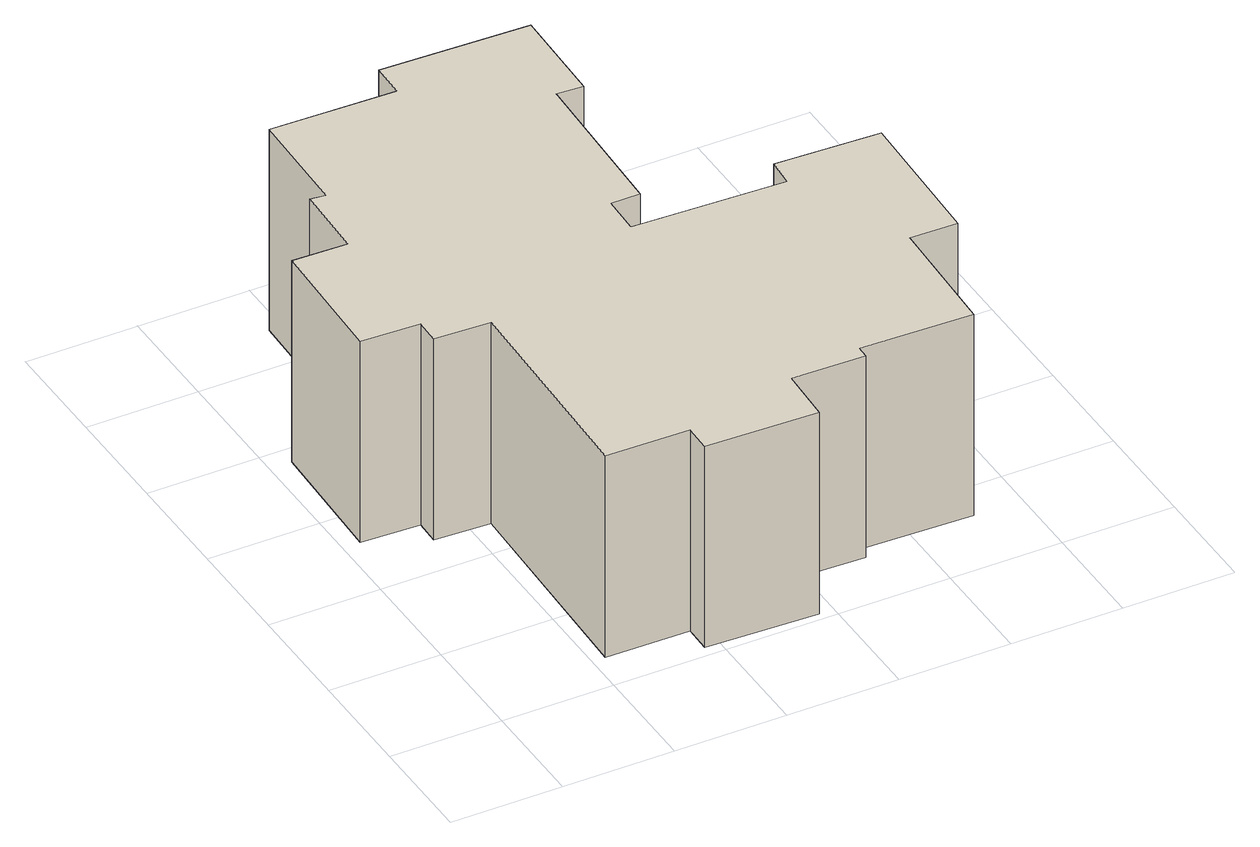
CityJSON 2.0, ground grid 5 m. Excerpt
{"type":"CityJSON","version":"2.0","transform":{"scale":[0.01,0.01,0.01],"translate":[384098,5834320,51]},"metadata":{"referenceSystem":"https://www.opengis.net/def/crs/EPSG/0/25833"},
"CityObjects":{
"building1":{"type":"Building","attributes":{"Gemeindeschluessel":"11000012","BezugspunktDach":"2200","function":"31001_1010","measuredHeight":9.75,"storeysAboveGround":3},"address":[{"country":"Germany","locality":"Berlin","thoroughfareNumber":"142","thoroughfareName":"Gollanczstraße"}],"geometry":[{"type":"Solid","lod":"1","boundaries":[[[[0,1,2,3,4,5,6,7,8,9,10,11,12,13,14,15,16,17,18,19,20,21,22,23,24,25,26,27,28,29]],[[30,31,32,33,34,35,36,37,38,39,40,41,42,43,44,45,46,47,48,49,50,51,52,53,54,55,56,57,58,59]],[[30,59,29,28]],[[31,30,28,27]],[[32,31,27,26]],[[33,32,26,25]],[[34,33,25,24]],[[35,34,24,23]],[[36,35,23,22]],[[37,36,22,21]],[[38,37,21,20]],[[39,38,20,19]],[[40,39,19,18]],[[41,40,18,17]],[[42,41,17,16]],[[43,42,16,15]],[[44,43,15,14]],[[45,44,14,13]],[[46,45,13,12]],[[47,46,12,11]],[[48,47,11,10]],[[49,48,10,9]],[[50,49,9,8]],[[51,50,8,7]],[[52,51,7,6]],[[53,52,6,5]],[[54,53,5,4]],[[55,54,4,3]],[[56,55,3,2]],[[57,56,2,1]],[[58,57,1,0]],[[59,58,0,29]]]]}]}
},
"vertices":[
[345,1301,1039],[341,1188,1039],[591,1178,1039],[559,179,1039],[936,175,1039],[934,50,1039],[1436,35,1039],[1448,289,1039],[1777,280,1039],[1778,338,1039],[2281,323,1039],[2304,890,1039],[2516,886,1039],[2541,1562,1039],[2070,1581,1039],[2062,1454,1039],[1377,1479,1039],[1383,1654,1039],[1514,1653,1039],[1543,2397,1039],[1662,2390,1039],[1675,2850,1039],[1008,2870,1039],[1002,2713,1039],[442,2727,1039],[427,2234,1039],[358,2242,1039],[346,1907,1039],[101,1913,1039],[80,1311,1039],[101,1913,64],[346,1907,64],[358,2242,64],[427,2234,64],[442,2727,64],[1002,2713,64],[1008,2870,64],[1675,2850,64],[1662,2390,64],[1543,2397,64],[1514,1653,64],[1383,1654,64],[1377,1479,64],[2062,1454,64],[2070,1581,64],[2541,1562,64],[2516,886,64],[2304,890,64],[2281,323,64],[1778,338,64],[1777,280,64],[1448,289,64],[1436,35,64],[934,50,64],[936,175,64],[559,179,64],[591,1178,64],[341,1188,64],[345,1301,64],[80,1311,64]
]}
